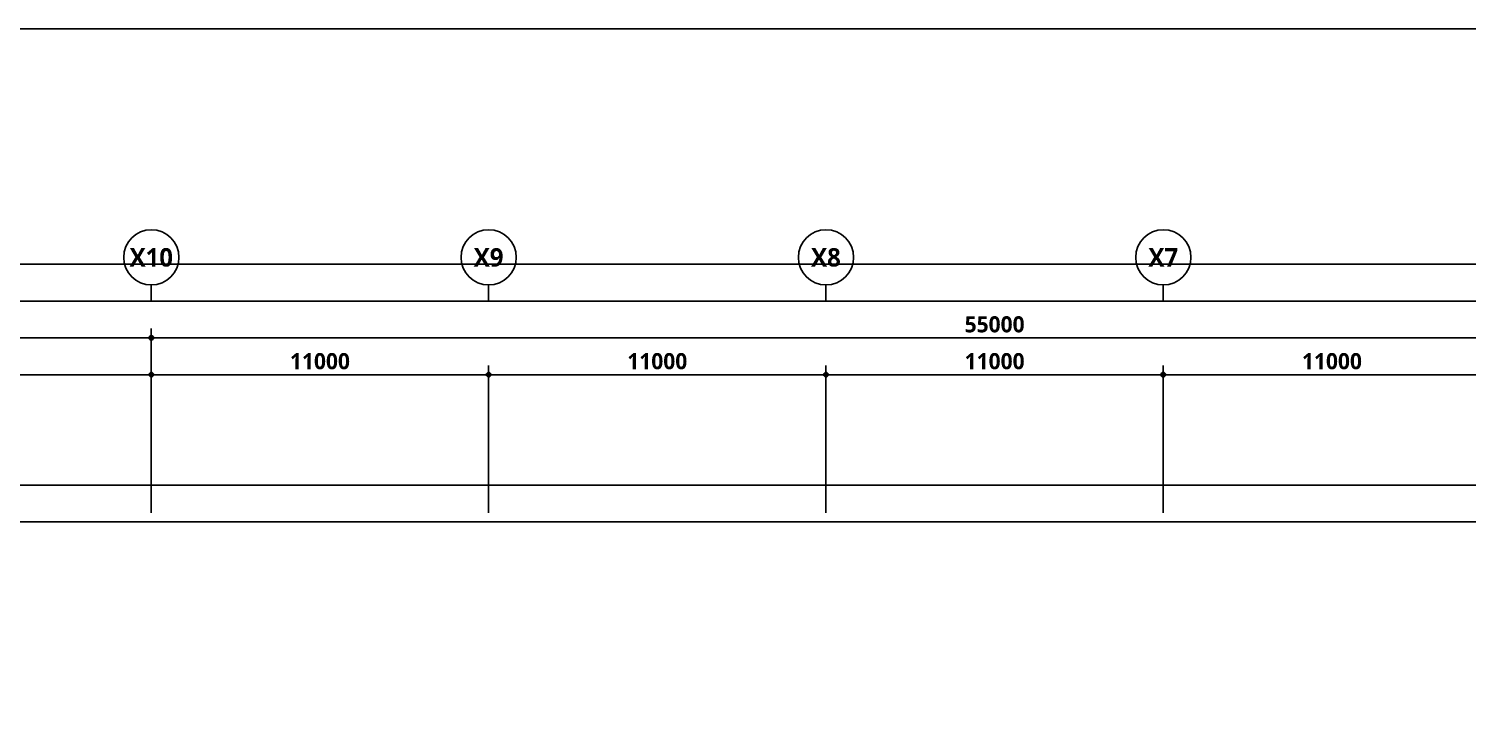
# Model space of a CAD drawing. Header units: millimetres. Extents: x 0 to 190005487, y 0 to 455456909.
# Drawn here: x 32397 to 79304, y 334218 to 356400 of the extents above; entities that cross this region are included whole.
import ezdxf
from ezdxf.enums import TextEntityAlignment as Align

# ---------------------------------------------------------------- set-up
doc = ezdxf.new("R2010")
doc.units = ezdxf.units.MM
doc.header["$LTSCALE"] = 150
doc.header["$MEASUREMENT"] = 0
doc.header["$PDSIZE"] = -10
doc.layers.get('0').update_dxf_attribs({"linetype": 'CONTINUOUS'})
doc.layers.get('Defpoints').update_dxf_attribs({"color": 153, "linetype": 'CONTINUOUS'})
for name, color, linetype in [('A-ANNO-TEXT1', 7, 'CONTINUOUS'), ('A-ST-AXIS-BUB', 7, 'CONTINUOUS'), ('A-ST-AXIS-DIM', 7, 'CONTINUOUS')]:
    doc.layers.add(name, color=color, linetype=linetype)
doc.layers.add('Defpoint', color=161, linetype='CONTINUOUS', plot=False)
doc.styles.add('SH_대대리576', font='NanumGothicBold.ttf')
doc.dimstyles.new('사본 SHP 600', dxfattribs={"dimscale": 150, "dimtxt": 3.5, "dimasz": 1, "dimexe": 2, "dimexo": 2, "dimgap": 1, "dimtad": 1, "dimdec": 0, "dimzin": 0, "dimdsep": 46, "dimtxsty": 'SH_대대리576', "dimblk": 'DIMDOT', "dimcen": 0.09, "dimclrt": 3, "dimadec": 0, "dimazin": 1, "dimtfac": 1, "dimtdec": 0, "dimtix": 1, "dimtmove": 2, "dimatfit": 0, "dimldrblk": 'DIMDOT', "dimfxl": 1, "dimtfillclr": 3, "dimtolj": 1, "dimtzin": 0, "dimarcsym": 0})

# ---------------------------------------------------------------- blocks, each defined once
blk = doc.blocks.new('DIMDOT')
at = {"color": 0}
blk.add_line((-2, 0), (2, 0), dxfattribs=at)
for radius in [0.5, 0.25]:
    blk.add_circle((0, 0), radius, dxfattribs=at)
blk = doc.blocks.new('*D4605')
at = {"layer": 'A-ST-AXIS-DIM', "color": 0, "lineweight": -2}
for p, q in [((36393, 340624), (36393, 345424)), ((47393, 340624), (47393, 345424)), ((47243, 345124), (36543, 345124))]:
    blk.add_line(p, q, dxfattribs=at)
at = {"layer": 'Defpoints', "color": 0}
for p in [(36393, 345124), (36393, 340324), (47393, 340324)]:
    blk.add_point(p, dxfattribs=at)
at = {"layer": 'A-ST-AXIS-DIM', "color": 0, "linetype": 'ByBlock', "lineweight": -2, "xscale": 150, "yscale": 150, "zscale": 150, "rotation": 180}
blk.add_blockref('DIMDOT', (36393, 345124), dxfattribs=at)
at = {"layer": 'A-ST-AXIS-DIM', "color": 0, "linetype": 'ByBlock', "lineweight": -2, "xscale": 150, "yscale": 150, "zscale": 150}
blk.add_blockref('DIMDOT', (47393, 345124), dxfattribs=at)
at = {"layer": 'A-ST-AXIS-DIM', "color": 3, "insert": (41893, 345561), "char_height": 525, "attachment_point": 5, "style": 'SH_대대리576'}
blk.add_mtext('\\A1;11000', dxfattribs=at)
blk = doc.blocks.new('*D4606')
at = {"layer": 'A-ST-AXIS-DIM', "color": 0, "lineweight": -2}
for p, q in [((47393, 340624), (47393, 345424)), ((58393, 340624), (58393, 345424)), ((47543, 345124), (58243, 345124))]:
    blk.add_line(p, q, dxfattribs=at)
at = {"layer": 'Defpoints', "color": 0}
for p in [(58393, 345124), (47393, 340324), (58393, 340324)]:
    blk.add_point(p, dxfattribs=at)
at = {"layer": 'A-ST-AXIS-DIM', "color": 0, "linetype": 'ByBlock', "lineweight": -2, "xscale": 150, "yscale": 150, "zscale": 150, "rotation": 180}
blk.add_blockref('DIMDOT', (47393, 345124), dxfattribs=at)
at = {"layer": 'A-ST-AXIS-DIM', "color": 0, "linetype": 'ByBlock', "lineweight": -2, "xscale": 150, "yscale": 150, "zscale": 150}
blk.add_blockref('DIMDOT', (58393, 345124), dxfattribs=at)
at = {"layer": 'A-ST-AXIS-DIM', "color": 3, "insert": (52893, 345561), "char_height": 525, "attachment_point": 5, "style": 'SH_대대리576'}
blk.add_mtext('\\A1;11000', dxfattribs=at)
blk = doc.blocks.new('*D4607')
at = {"layer": 'A-ST-AXIS-DIM', "color": 0, "lineweight": -2}
for p, q in [((58393, 340624), (58393, 345424)), ((69393, 340624), (69393, 345424)), ((69243, 345124), (58543, 345124))]:
    blk.add_line(p, q, dxfattribs=at)
at = {"layer": 'Defpoints', "color": 0}
for p in [(58393, 345124), (58393, 340324), (69393, 340324)]:
    blk.add_point(p, dxfattribs=at)
at = {"layer": 'A-ST-AXIS-DIM', "color": 0, "linetype": 'ByBlock', "lineweight": -2, "xscale": 150, "yscale": 150, "zscale": 150, "rotation": 180}
blk.add_blockref('DIMDOT', (58393, 345124), dxfattribs=at)
at = {"layer": 'A-ST-AXIS-DIM', "color": 0, "linetype": 'ByBlock', "lineweight": -2, "xscale": 150, "yscale": 150, "zscale": 150}
blk.add_blockref('DIMDOT', (69393, 345124), dxfattribs=at)
at = {"layer": 'A-ST-AXIS-DIM', "color": 3, "insert": (63893, 345561), "char_height": 525, "attachment_point": 5, "style": 'SH_대대리576'}
blk.add_mtext('\\A1;11000', dxfattribs=at)
blk = doc.blocks.new('A-ST-AXIS-BUB-1')
at = {"layer": 'A-ST-AXIS-BUB'}
blk.add_line((0, 350), (0, 0), dxfattribs=at)
blk.add_circle((0, 950), 600, dxfattribs=at)
blk = doc.blocks.new('*D4608')
at = {"layer": 'A-ST-AXIS-DIM', "color": 0, "lineweight": -2}
for p, q in [((36393, 340624), (36393, 346624)), ((91243, 346324), (36543, 346324)), ((91393, 340624), (91393, 346624))]:
    blk.add_line(p, q, dxfattribs=at)
at = {"layer": 'Defpoints', "color": 0}
for p in [(36393, 346324), (36393, 340324), (91393, 340324)]:
    blk.add_point(p, dxfattribs=at)
at = {"layer": 'A-ST-AXIS-DIM', "color": 0, "linetype": 'ByBlock', "lineweight": -2, "xscale": 150, "yscale": 150, "zscale": 150, "rotation": 180}
blk.add_blockref('DIMDOT', (36393, 346324), dxfattribs=at)
at = {"layer": 'A-ST-AXIS-DIM', "color": 0, "linetype": 'ByBlock', "lineweight": -2, "xscale": 150, "yscale": 150, "zscale": 150}
blk.add_blockref('DIMDOT', (91393, 346324), dxfattribs=at)
at = {"layer": 'A-ST-AXIS-DIM', "color": 3, "insert": (63893, 346762), "char_height": 525, "attachment_point": 5, "style": 'SH_대대리576'}
blk.add_mtext('\\A1;55000', dxfattribs=at)
blk = doc.blocks.new('*D4609')
at = {"layer": 'A-ST-AXIS-DIM', "color": 0, "lineweight": -2}
for p, q in [((69393, 340624), (69393, 345424)), ((80393, 340624), (80393, 345424)), ((69543, 345124), (80243, 345124))]:
    blk.add_line(p, q, dxfattribs=at)
at = {"layer": 'Defpoints', "color": 0}
for p in [(80393, 345124), (69393, 340324), (80393, 340324)]:
    blk.add_point(p, dxfattribs=at)
at = {"layer": 'A-ST-AXIS-DIM', "color": 0, "linetype": 'ByBlock', "lineweight": -2, "xscale": 150, "yscale": 150, "zscale": 150, "rotation": 180}
blk.add_blockref('DIMDOT', (69393, 345124), dxfattribs=at)
at = {"layer": 'A-ST-AXIS-DIM', "color": 0, "linetype": 'ByBlock', "lineweight": -2, "xscale": 150, "yscale": 150, "zscale": 150}
blk.add_blockref('DIMDOT', (80393, 345124), dxfattribs=at)
at = {"layer": 'A-ST-AXIS-DIM', "color": 3, "insert": (74893, 345561), "char_height": 525, "attachment_point": 5, "style": 'SH_대대리576'}
blk.add_mtext('\\A1;11000', dxfattribs=at)

msp = doc.modelspace()

# ---------------------------------------------------------------- linework, layer by layer
msp.add_lwpolyline([(15012.4, 340323.6), (99887.6, 340323.6), (99887.6, 283376.4), (15012.4, 283376.4)], close=True)
at = {"layer": 'Defpoint'}
for points in [[(0, 356400), (126000, 356400), (126000, 267300), (0, 267300)], [(6612.4, 274976.4), (108287.6, 274976.4), (108287.6, 348723.6), (6612.4, 348723.6)], [(7812.4, 276176.4), (107087.6, 276176.4), (107087.6, 347523.6), (7812.4, 347523.6)], [(9012.4, 277376.4), (105887.6, 277376.4), (105887.6, 346323.6), (9012.4, 346323.6)], [(10212.4, 278576.4), (104687.6, 278576.4), (104687.6, 345123.6), (10212.4, 345123.6)], [(13812.4, 282176.4), (101087.6, 282176.4), (101087.6, 341523.6), (13812.4, 341523.6)], [(15012.4, 283376.4), (99887.6, 283376.4), (99887.6, 340323.6), (15012.4, 340323.6)]]:
    msp.add_lwpolyline(points, close=True, dxfattribs=at)

# ---------------------------------------------------------------- block references
at = {"layer": 'A-ST-AXIS-BUB', "xscale": 1.5, "yscale": 1.5, "zscale": 1.5}
for p in [(36393.4, 347523.6), (47393.4, 347523.6), (58393.4, 347523.6), (69393.4, 347523.6)]:
    msp.add_blockref('A-ST-AXIS-BUB-1', p, dxfattribs=at)

# ---------------------------------------------------------------- texts
at = {"layer": 'A-ANNO-TEXT1', "style": 'SH_대대리576'}
for s, p in [('X10', (36393.4, 348948.6)), ('X9', (47393.4, 348948.6)), ('X8', (58393.4, 348948.6)), ('X7', (69393.4, 348948.6))]:
    msp.add_text(s, height=600, dxfattribs=at).set_placement(p, align=Align.MIDDLE_CENTER)

# ---------------------------------------------------------------- dimensions: what is measured, and where the dimension line sits
at = {"layer": 'A-ST-AXIS-DIM'}
for base, p1, picture, middle in [((36393.4, 346323.6), (91393.4, 340323.6), '*D4608', (63893.4, 346762.2)), ((36393.4, 345123.6), (47393.4, 340323.6), '*D4605', (41893.4, 345561.5))]:
    dim = msp.add_linear_dim(base=base, p1=p1, p2=(36393.4, 340323.6), dimstyle='사본 SHP 600', override={"dimtxsty": 'SH_대대리576', "dimldrblk": 'DIMDOT'}, dxfattribs=at)
    dim.commit()
    dim.dimension.update_dxf_attribs({"geometry": picture, "text_midpoint": middle})
for base, p1, p2, angle, picture, middle in [((58393.4, 345123.6), (47393.4, 340323.6), (58393.4, 340323.6), 180, '*D4606', (52893.4, 345561.5)), ((58393.4, 345123.6), (69393.4, 340323.6), (58393.4, 340323.6), 0, '*D4607', (63893.4, 345561.5)), ((80393.4, 345123.6), (69393.4, 340323.6), (80393.4, 340323.6), 180, '*D4609', (74893.4, 345561.5))]:
    dim = msp.add_linear_dim(base=base, p1=p1, p2=p2, angle=angle, dimstyle='사본 SHP 600', override={"dimtxsty": 'SH_대대리576', "dimldrblk": 'DIMDOT'}, dxfattribs=at)
    dim.commit()
    dim.dimension.update_dxf_attribs({"geometry": picture, "text_midpoint": middle})

doc.saveas('drawing.dxf')
